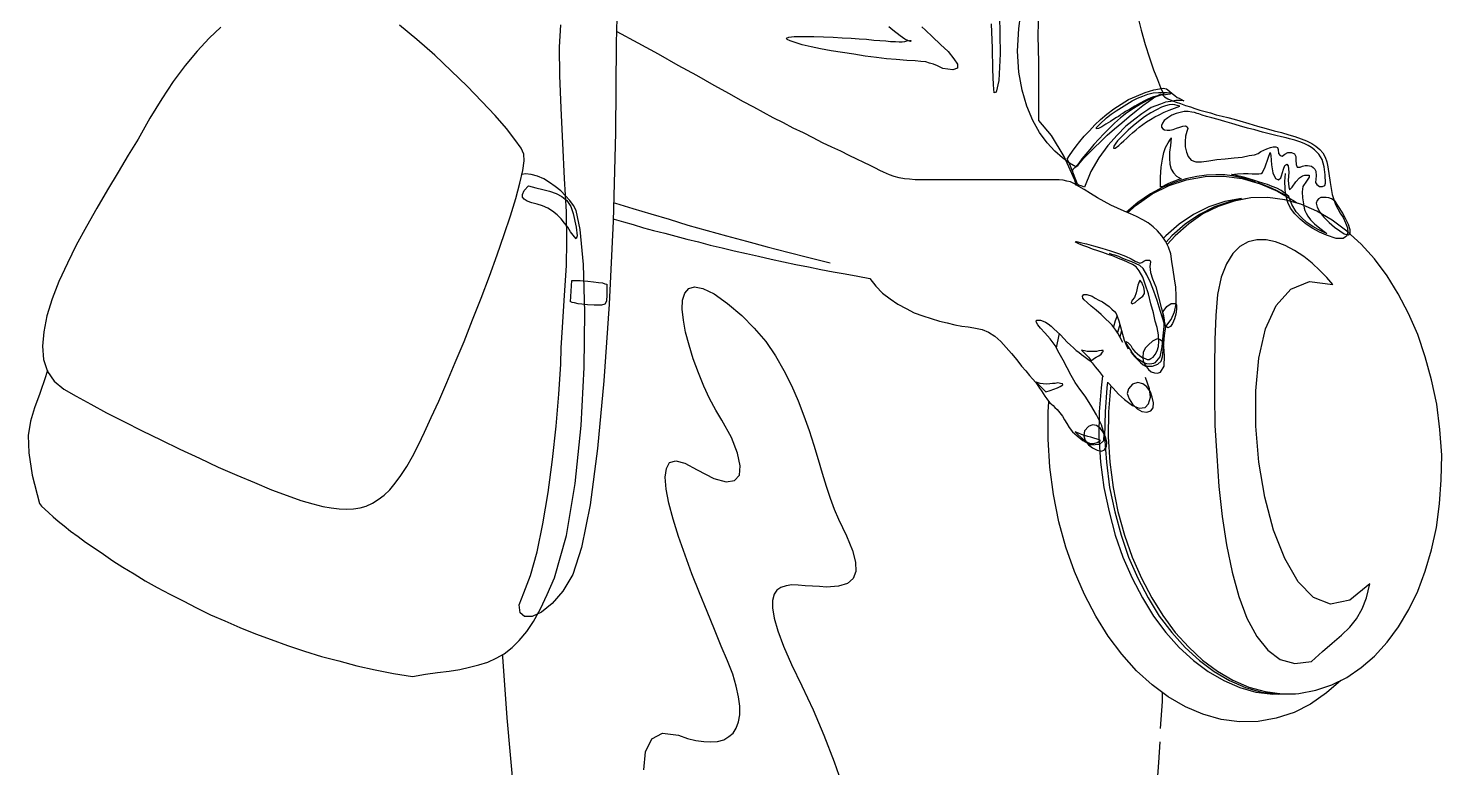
# Model space of a CAD drawing. Extents: x 136.24 to 136.84, y 55.91 to 57.59.
# Drawn here: x 136.236 to 136.842, y 56.661 to 56.979 of the extents above; entities that cross this region are included whole.
import ezdxf

# ---------------------------------------------------------------- set-up
doc = ezdxf.new("R2010")
doc.units = 0
doc.layers.get('0').update_dxf_attribs({"linetype": 'CONTINUOUS'})

msp = doc.modelspace()

# ---------------------------------------------------------------- linework, layer by layer
at = {"linetype": 'CONTINUOUS'}
for points in [[(136.48873, 57.01039), (136.48777, 56.97223), (136.48739, 56.9337), (136.48644, 56.89592), (136.48472, 56.86025), (136.48244, 56.82743), (136.47976, 56.79843), (136.47652, 56.7742), (136.47289, 56.75588), (136.46908, 56.74425), (136.46488, 56.7372), (136.4603, 56.73186), (136.45572, 56.72823), (136.45172, 56.72632), (136.44848, 56.72632), (136.44656, 56.72785), (136.44619, 56.73128), (136.44809, 56.73644), (136.45095, 56.74387), (136.45381, 56.75398), (136.45629, 56.766), (136.45858, 56.77954), (136.46049, 56.79366), (136.46202, 56.80797), (136.46316, 56.82171), (136.46393, 56.83449), (136.46412, 56.84154), (136.46469, 56.85032), (136.46545, 56.86177), (136.46641, 56.87684), (136.46659, 56.88714), (136.46641, 56.89993), (136.46564, 56.91424), (136.46488, 56.92931), (136.46412, 56.94438), (136.46354, 56.9583), (136.46336, 56.97052), (136.46393, 56.98006)], [(136.71137, 56.98406), (136.71289, 56.97777), (136.7146, 56.97166), (136.71652, 56.96594), (136.71823, 56.96079), (136.71995, 56.95659), (136.72128, 56.95315), (136.72224, 56.95106), (136.72262, 56.95029), (136.71918, 56.94915), (136.71575, 56.94782), (136.7127, 56.9461), (136.70965, 56.94419), (136.70679, 56.94228), (136.70411, 56.94018), (136.70144, 56.9379), (136.69915, 56.93561), (136.69686, 56.93332), (136.69477, 56.93103), (136.69266, 56.92874), (136.69095, 56.92663), (136.68923, 56.92454), (136.68751, 56.92263), (136.68618, 56.92073), (136.68485, 56.91919), (136.68217, 56.92073), (136.67912, 56.92302), (136.67588, 56.92588), (136.67263, 56.9295), (136.66939, 56.93389), (136.66653, 56.93904), (136.66386, 56.94514), (136.66195, 56.95201), (136.66042, 56.95984), (136.65985, 56.9688), (136.66042, 56.97853), (136.66195, 56.9894)], [(136.68536, 56.91129), (136.68504, 56.91214), (136.67988, 56.92359), (136.67454, 56.93255), (136.66901, 56.93904), (136.66901, 56.94095), (136.66901, 56.9461), (136.66901, 56.95392), (136.66901, 56.96403), (136.66882, 56.97529), (136.66901, 56.98673)], [(136.65222, 56.98425), (136.65241, 56.96765), (136.65184, 56.95621), (136.65069, 56.95125), (136.64993, 56.95086), (136.64955, 56.9543), (136.64936, 56.96098), (136.64917, 56.97014), (136.64879, 56.98044)], [(136.31817, 56.9791), (136.31321, 56.97433), (136.30806, 56.9688), (136.30291, 56.9627), (136.29776, 56.95583), (136.29279, 56.94839), (136.28764, 56.93999), (136.28268, 56.93103), (136.27848, 56.92416), (136.2741, 56.9169), (136.26952, 56.90928), (136.26494, 56.90145), (136.26055, 56.89363), (136.25616, 56.88562), (136.25235, 56.87779), (136.24872, 56.86998), (136.24586, 56.86254), (136.24357, 56.85528), (136.24223, 56.84841), (136.24166, 56.84231), (136.24205, 56.83659), (136.24377, 56.83144), (136.24663, 56.82724), (136.25082, 56.8238), (136.25616, 56.82075), (136.26246, 56.81732), (136.26914, 56.8137), (136.27658, 56.80988), (136.2844, 56.80587), (136.29241, 56.80206), (136.30062, 56.79805), (136.30901, 56.79424), (136.31702, 56.79042), (136.32503, 56.78698), (136.33267, 56.78374), (136.33992, 56.78069), (136.3466, 56.77821), (136.35251, 56.77611), (136.35766, 56.77459), (136.36185, 56.77344), (136.36548, 56.77287), (136.36892, 56.77248), (136.37197, 56.7723), (136.37502, 56.77248), (136.37788, 56.77287), (136.38056, 56.77363), (136.38322, 56.77496), (136.38571, 56.77649), (136.38819, 56.7784), (136.39066, 56.78069), (136.39295, 56.78355), (136.39544, 56.78679), (136.39792, 56.79061), (136.40039, 56.79499), (136.40288, 56.79996), (136.40554, 56.8053), (136.4084, 56.81159), (136.41165, 56.81865), (136.41509, 56.82666), (136.41871, 56.83525), (136.42253, 56.84422), (136.42615, 56.85357), (136.42977, 56.86291), (136.4334, 56.87226), (136.43664, 56.88142), (136.4397, 56.8902), (136.44236, 56.89821), (136.44465, 56.90565), (136.44637, 56.91214), (136.44771, 56.91767), (136.44828, 56.92168), (136.44809, 56.92454), (136.44694, 56.92721), (136.44428, 56.93083), (136.44065, 56.93561), (136.43588, 56.94113), (136.43016, 56.94724), (136.42386, 56.95373), (136.41699, 56.96041), (136.40994, 56.96708), (136.4023, 56.97376), (136.39486, 56.97987)], [(136.7148, 56.83373), (136.71785, 56.83373), (136.72014, 56.83449), (136.72147, 56.83582), (136.72204, 56.83773), (136.72243, 56.8404), (136.72262, 56.84346), (136.723, 56.84689), (136.72357, 56.8507), (136.72586, 56.85376), (136.7272, 56.857), (136.72796, 56.86044), (136.72796, 56.86387), (136.72777, 56.86749), (136.7272, 56.87112), (136.72662, 56.87493), (136.72605, 56.87856), (136.72567, 56.8818), (136.72472, 56.88466), (136.72338, 56.88734), (136.72186, 56.88963), (136.71995, 56.89172), (136.71804, 56.89344), (136.71594, 56.89516), (136.71365, 56.8965), (136.71098, 56.89783), (136.70831, 56.89897), (136.70564, 56.90012), (136.70278, 56.90145), (136.69992, 56.90279), (136.69706, 56.90431), (136.6942, 56.90584), (136.69114, 56.90775), (136.68847, 56.90946), (136.68618, 56.9108), (136.68427, 56.91195), (136.68256, 56.91271), (136.68103, 56.91309), (136.6795, 56.91347), (136.67778, 56.91366), (136.67607, 56.91366), (136.67473, 56.91366), (136.67263, 56.91366), (136.66977, 56.91366), (136.66653, 56.91366), (136.6629, 56.91366), (136.6587, 56.91366), (136.65451, 56.91366), (136.65012, 56.91366), (136.64573, 56.91366), (136.64135, 56.91366), (136.63696, 56.91366), (136.63314, 56.91366), (136.62952, 56.91366), (136.62628, 56.91366), (136.6236, 56.91366), (136.6217, 56.91366), (136.61864, 56.91366), (136.61598, 56.91366), (136.61349, 56.91386), (136.6114, 56.91404), (136.60911, 56.91443), (136.607, 56.915), (136.60491, 56.91576), (136.60242, 56.9169), (136.6009, 56.91767), (136.59899, 56.91862), (136.5967, 56.91977), (136.59403, 56.9211), (136.59098, 56.92244), (136.58774, 56.92397), (136.58411, 56.92588), (136.5803, 56.92759), (136.57629, 56.9295), (136.57229, 56.9316), (136.56809, 56.9337), (136.5637, 56.93579), (136.5595, 56.93808), (136.55511, 56.94018), (136.55092, 56.94247), (136.54672, 56.94476), (136.54214, 56.94724), (136.53642, 56.95049), (136.52974, 56.95411), (136.5223, 56.9583), (136.51429, 56.9627), (136.5059, 56.96746), (136.49712, 56.97223), (136.48816, 56.97701), (136.4879, 56.97715)], [(136.6278, 56.96136), (136.62551, 56.9625), (136.62379, 56.96327), (136.62208, 56.96365), (136.62055, 56.96422), (136.61845, 56.96442), (136.61598, 56.9646), (136.61235, 56.96479), (136.60777, 56.96517), (136.60376, 56.96556), (136.59937, 56.96613), (136.59461, 56.9667), (136.58964, 56.96746), (136.58488, 56.96823), (136.57991, 56.96899), (136.57533, 56.96975), (136.57133, 56.97071), (136.56751, 56.97147), (136.56446, 56.97243), (136.56236, 56.97319), (136.56102, 56.97376), (136.56084, 56.97433), (136.56179, 56.97472), (136.56408, 56.97509), (136.56789, 56.97509), (136.57247, 56.97509), (136.57667, 56.9749), (136.58087, 56.97472), (136.58468, 56.97452), (136.5885, 56.97433), (136.59193, 56.97414), (136.59518, 56.97395), (136.59823, 56.97357), (136.6009, 56.97338), (136.60338, 56.97319), (136.60548, 56.973), (136.60757, 56.973), (136.60911, 56.97281), (136.61044, 56.97281), (136.61158, 56.973), (136.61235, 56.97319), (136.61349, 56.97338), (136.61406, 56.97338), (136.61426, 56.97319), (136.61406, 56.973), (136.61311, 56.97319), (136.61158, 56.97395), (136.60949, 56.97529), (136.60643, 56.97777), (136.60471, 56.97929)], [(136.61884, 56.97929), (136.62036, 56.97777), (136.62342, 56.9749), (136.62685, 56.97166), (136.63009, 56.96861), (136.63257, 56.96556), (136.63409, 56.96327), (136.63409, 56.96155), (136.63219, 56.96079), (136.6278, 56.96136)], [(136.7312, 56.94743), (136.72968, 56.94762), (136.72777, 56.94762), (136.72567, 56.94724), (136.72338, 56.94686), (136.72128, 56.9461), (136.71918, 56.94534), (136.71728, 56.94457), (136.71575, 56.94362), (136.71327, 56.9419), (136.71022, 56.93961), (136.7064, 56.93656), (136.70259, 56.93274), (136.69858, 56.92835), (136.69477, 56.92302), (136.69133, 56.9171), (136.68866, 56.91042), (136.68713, 56.911), (136.68618, 56.91138), (136.6858, 56.91175), (136.68561, 56.91175), (136.68389, 56.91615), (136.68256, 56.91939), (136.6816, 56.92168), (136.68122, 56.92244), (136.68217, 56.92397), (136.68351, 56.92588), (136.68504, 56.92797), (136.68656, 56.93007), (136.68847, 56.93236), (136.69076, 56.93465), (136.69305, 56.93713), (136.69552, 56.93942), (136.6982, 56.94171), (136.70125, 56.944), (136.7043, 56.9461), (136.70755, 56.948), (136.71098, 56.94953), (136.7146, 56.95106), (136.71842, 56.9522), (136.72243, 56.95297), (136.72376, 56.95258), (136.7251, 56.95163), (136.72625, 56.95068), (136.72739, 56.94972), (136.72834, 56.94896), (136.7293, 56.94857), (136.73025, 56.948), (136.7312, 56.94743)], [(136.68504, 56.91118), (136.68389, 56.91595), (136.68351, 56.91748), (136.6837, 56.91824), (136.68446, 56.91882), (136.6858, 56.91977), (136.68675, 56.9211), (136.68828, 56.92282), (136.69037, 56.92492), (136.69286, 56.9274), (136.69552, 56.92988), (136.69839, 56.93274), (136.70144, 56.93541), (136.70468, 56.93808), (136.70774, 56.94076), (136.71079, 56.94324), (136.71365, 56.94553), (136.71613, 56.94724), (136.71823, 56.94877), (136.72014, 56.94972), (136.72128, 56.95029), (136.72204, 56.95011), (136.723, 56.94915), (136.72433, 56.94839), (136.72605, 56.94762), (136.72796, 56.94686), (136.72987, 56.94629), (136.73197, 56.94553), (136.73406, 56.94495), (136.73597, 56.94419), (136.73807, 56.94342), (136.74036, 56.94285), (136.74265, 56.94228), (136.74513, 56.94152), (136.74761, 56.94095), (136.75009, 56.94037), (136.75276, 56.93961), (136.75524, 56.93885), (136.75906, 56.9377), (136.76287, 56.93656), (136.7665, 56.93561), (136.76993, 56.93465), (136.77317, 56.93389), (136.77623, 56.93293), (136.7789, 56.93217), (136.78157, 56.93121), (136.78386, 56.93026), (136.78615, 56.92912), (136.78787, 56.92797), (136.78959, 56.92663), (136.79092, 56.92511), (136.79188, 56.92339), (136.79264, 56.9213), (136.79302, 56.91919), (136.79397, 56.91252), (136.79493, 56.90737), (136.79626, 56.90298), (136.79836, 56.89936), (136.79951, 56.89745), (136.80065, 56.89516), (136.80141, 56.89306), (136.8016, 56.89096), (136.80103, 56.88943), (136.79951, 56.88848), (136.79664, 56.88848), (136.79245, 56.88981), (136.78939, 56.89115), (136.78653, 56.89268), (136.78367, 56.89458), (136.78119, 56.89668), (136.7789, 56.89897), (136.777, 56.90145), (136.77585, 56.90394), (136.77508, 56.9066), (136.77337, 56.90775), (136.77127, 56.90889), (136.76917, 56.90985), (136.76707, 56.9108), (136.76498, 56.91157), (136.76344, 56.91214), (136.7623, 56.91233), (136.76192, 56.91252), (136.76154, 56.91271), (136.76078, 56.91309), (136.75925, 56.91347), (136.75734, 56.91424), (136.75486, 56.91481), (136.752, 56.91538), (136.74876, 56.91576), (136.74494, 56.91576), (136.74093, 56.91558), (136.73674, 56.915), (136.73216, 56.91404), (136.7272, 56.91252), (136.72224, 56.91042), (136.71689, 56.90756), (136.71155, 56.90394), (136.70659, 56.89974), (136.70659, 56.89974)], [(136.69801, 56.94018), (136.7001, 56.94171), (136.70221, 56.94324), (136.7045, 56.94457), (136.70679, 56.9461), (136.70908, 56.94743), (136.71137, 56.94857), (136.71365, 56.94953), (136.71575, 56.95029), (136.71804, 56.95086), (136.72033, 56.95106), (136.72243, 56.95106), (136.72415, 56.95106), (136.72548, 56.95086), (136.72586, 56.95068), (136.72529, 56.95029), (136.72338, 56.95011), (136.72128, 56.94991), (136.71957, 56.94953), (136.71823, 56.94915), (136.71709, 56.94877), (136.71575, 56.9482), (136.71442, 56.94743), (136.71251, 56.94648), (136.71022, 56.94514), (136.70793, 56.94381), (136.70621, 56.94285), (136.70507, 56.94209), (136.7043, 56.94171), (136.70373, 56.94113), (136.70316, 56.94076), (136.70239, 56.94037), (136.70125, 56.93961), (136.69973, 56.93866), (136.69781, 56.93751), (136.6961, 56.93637), (136.69457, 56.93561), (136.69381, 56.93541), (136.69381, 56.93598), (136.69515, 56.93751), (136.69801, 56.94018)], [(136.72948, 56.94514), (136.72834, 56.94553), (136.72739, 56.94571), (136.72625, 56.94591), (136.72491, 56.94571), (136.72338, 56.94534), (136.72167, 56.94476), (136.71957, 56.94362), (136.71709, 56.94228), (136.71442, 56.94056), (136.71174, 56.93866), (136.70945, 56.93675), (136.70736, 56.93484), (136.70564, 56.93312), (136.70411, 56.9316), (136.70278, 56.93026), (136.70201, 56.92931), (136.70125, 56.92797), (136.70106, 56.92721), (136.70182, 56.92721), (136.70335, 56.92835), (136.7043, 56.92931), (136.70545, 56.93026), (136.70679, 56.93141), (136.70793, 56.93255), (136.70926, 56.9337), (136.71079, 56.93503), (136.71213, 56.93618), (136.71365, 56.93732), (136.71518, 56.93847), (136.71689, 56.93942), (136.71881, 56.94056), (136.72071, 56.94152), (136.72281, 56.94266), (136.72491, 56.94342), (136.7272, 56.94438), (136.72948, 56.94514)], [(136.79206, 56.91214), (136.79188, 56.91576), (136.79149, 56.91919), (136.79054, 56.92225), (136.7892, 56.92454), (136.78825, 56.92549), (136.7873, 56.92645), (136.78596, 56.9274), (136.78462, 56.92835), (136.7829, 56.92912), (136.781, 56.92988), (136.7789, 56.93064), (136.77661, 56.93121), (136.77508, 56.9316), (136.77317, 56.93198), (136.7707, 56.93255), (136.76784, 56.93332), (136.76498, 56.93408), (136.76173, 56.93503), (136.75849, 56.93579), (136.75505, 56.93675), (136.75181, 56.9377), (136.74876, 56.93866), (136.7459, 56.93942), (136.74322, 56.94018), (136.74093, 56.94076), (136.73903, 56.94133), (136.73769, 56.9419), (136.73692, 56.94209), (136.73578, 56.94247), (136.73464, 56.94266), (136.73311, 56.94285), (136.7314, 56.94285), (136.72968, 56.94247), (136.72796, 56.94209), (136.72605, 56.94133), (136.72433, 56.94018), (136.72281, 56.93904), (136.72204, 56.9379), (136.72167, 56.93694), (136.72167, 56.93618), (136.72224, 56.93541), (136.723, 56.93503), (136.72415, 56.93484), (136.72529, 56.93484), (136.72662, 56.93522), (136.72815, 56.93579), (136.72948, 56.93618), (136.73082, 56.93656), (136.73197, 56.93675), (136.73273, 56.93637), (136.73292, 56.93561), (136.73254, 56.93427), (136.73197, 56.93236), (136.73177, 56.93007), (136.73177, 56.92778), (136.73235, 56.92549), (136.73311, 56.92359), (136.73445, 56.92205), (136.73635, 56.9213), (136.73884, 56.9213), (136.74189, 56.92168), (136.74533, 56.92225), (136.74895, 56.92263), (136.75276, 56.92302), (136.7562, 56.92339), (136.75925, 56.92397), (136.76154, 56.92434), (136.76307, 56.92492), (136.76421, 56.92568), (136.76555, 56.92626), (136.76688, 56.92683), (136.76841, 56.9274), (136.76955, 56.92778), (136.7707, 56.92778), (136.77146, 56.9274), (136.77165, 56.92663), (136.77184, 56.92492), (136.7726, 56.92397), (136.77337, 56.92377), (136.77451, 56.92454), (136.77585, 56.9253), (136.77737, 56.9253), (136.77871, 56.92473), (136.77928, 56.92359), (136.77928, 56.92205), (136.77947, 56.92015), (136.77986, 56.91901), (136.78119, 56.91901), (136.78215, 56.91939), (136.78329, 56.91977), (136.78424, 56.91977), (136.78519, 56.91958), (136.78596, 56.91939), (136.78672, 56.91882), (136.78748, 56.91824), (136.78787, 56.91729), (136.78806, 56.91538), (136.78787, 56.91386), (136.78768, 56.91252), (136.78825, 56.91157), (136.78939, 56.9108), (136.79073, 56.9108), (136.79168, 56.91118), (136.79206, 56.91214)], [(136.73006, 56.91404), (136.72873, 56.91366), (136.7272, 56.91309), (136.72567, 56.91252), (136.72433, 56.91195), (136.72319, 56.91138), (136.72224, 56.9108), (136.72147, 56.91061), (136.72128, 56.91042), (136.72128, 56.91481), (136.72147, 56.91901), (136.72204, 56.92244), (136.72262, 56.9253), (136.72338, 56.9274), (136.72453, 56.9295), (136.72548, 56.93103), (136.72586, 56.9316), (136.72548, 56.92835), (136.7251, 56.92549), (136.7251, 56.92282), (136.72529, 56.92034), (136.72586, 56.91824), (136.72682, 56.91653), (136.72815, 56.91519), (136.73006, 56.91404)], [(136.79264, 56.89058), (136.79092, 56.89134), (136.78882, 56.8923), (136.78653, 56.89363), (136.78405, 56.89535), (136.78176, 56.89745), (136.77947, 56.89993), (136.77757, 56.90298), (136.77623, 56.90642), (136.77471, 56.90775), (136.77299, 56.90909), (136.77108, 56.91004), (136.76917, 56.9108), (136.76707, 56.91157), (136.76516, 56.91214), (136.76326, 56.91271), (136.76154, 56.91329), (136.75925, 56.91404), (136.75734, 56.91462), (136.75563, 56.915), (136.75429, 56.91538), (136.75314, 56.91558), (136.75219, 56.91576), (136.75181, 56.91595), (136.75162, 56.91595), (136.75429, 56.91615), (136.75677, 56.91633), (136.75887, 56.91633), (136.76058, 56.91615), (136.76211, 56.91615), (136.76344, 56.91615), (136.7644, 56.91633), (136.76498, 56.91672), (136.76612, 56.91919), (136.76745, 56.92282), (136.76822, 56.9253), (136.7686, 56.92397), (136.76879, 56.91996), (136.76936, 56.91653), (136.77051, 56.91424), (136.77184, 56.91366), (136.7728, 56.91443), (136.77317, 56.91538), (136.77356, 56.91672), (136.77394, 56.91824), (136.77451, 56.91977), (136.77546, 56.92034), (136.77604, 56.91958), (136.77623, 56.9169), (136.77604, 56.91329), (136.77623, 56.91061), (136.77661, 56.90928), (136.77775, 56.91042), (136.77928, 56.91271), (136.78081, 56.91443), (136.78215, 56.91538), (136.7831, 56.91558), (136.78405, 56.91558), (136.78501, 56.91558), (136.78501, 56.91481), (136.78386, 56.91309), (136.78233, 56.9108), (136.78195, 56.90851), (136.78215, 56.90584), (136.78272, 56.90241), (136.7829, 56.90145), (136.7831, 56.9005), (136.78367, 56.89936), (136.78444, 56.89802), (136.78558, 56.8965), (136.7873, 56.89478), (136.78959, 56.89287), (136.79264, 56.89058)], [(136.24377, 56.83201), (136.243, 56.82915), (136.24052, 56.8219), (136.23823, 56.81579), (136.23651, 56.81007), (136.23556, 56.80397), (136.23575, 56.79653), (136.23728, 56.78698), (136.24033, 56.77477), (136.24128, 56.77363), (136.24262, 56.7723), (136.24434, 56.77077), (136.24624, 56.76905), (136.24834, 56.76715), (136.25101, 56.76523), (136.25368, 56.76295), (136.25693, 56.76066), (136.26017, 56.75817), (136.2638, 56.7557), (136.2678, 56.75302), (136.27181, 56.75016), (136.27619, 56.74749), (136.28097, 56.74463), (136.28574, 56.74159), (136.29089, 56.73872), (136.29623, 56.73586), (136.30195, 56.733), (136.30768, 56.72995), (136.31378, 56.72708), (136.31988, 56.72442), (136.32637, 56.72156), (136.33305, 56.71888), (136.33973, 56.71641), (136.34679, 56.71392), (136.35404, 56.71144), (136.36128, 56.70915), (136.36872, 56.70725), (136.37655, 56.70514), (136.38437, 56.70343), (136.39219, 56.7019), (136.40039, 56.70056), (136.40593, 56.70152), (136.41108, 56.70228), (136.41604, 56.70285), (136.42062, 56.70362), (136.42482, 56.70457), (136.42882, 56.70553), (136.43264, 56.70668), (136.43626, 56.70839), (136.4397, 56.71029), (136.44313, 56.71297), (136.44619, 56.71602), (136.44943, 56.71984), (136.45229, 56.72422), (136.45534, 56.72957), (136.4582, 56.73567), (136.46125, 56.74292), (136.46641, 56.76103), (136.47022, 56.78336), (136.4727, 56.80816), (136.47403, 56.83315), (136.47423, 56.85681), (136.47366, 56.87722), (136.47232, 56.8923), (136.4706, 56.9005), (136.46946, 56.9026), (136.46793, 56.9047), (136.46602, 56.9068), (136.46393, 56.90889), (136.46164, 56.9108), (136.45916, 56.91252), (136.45667, 56.91404), (136.454, 56.91519), (136.45134, 56.91595), (136.44885, 56.91615), (136.44733, 56.91595), (136.44733, 56.91615)], [(136.70706, 56.89951), (136.71079, 56.90279), (136.71766, 56.90756), (136.72491, 56.91118), (136.73235, 56.91366), (136.74036, 56.915), (136.74837, 56.91519), (136.7562, 56.91424), (136.76402, 56.91195), (136.77146, 56.90871), (136.77871, 56.90451), (136.78004, 56.90355), (136.78004, 56.90355)], [(136.77508, 56.9068), (136.77489, 56.90756), (136.77471, 56.90985), (136.77451, 56.9129), (136.77489, 56.91633)], [(136.45019, 56.911), (136.45324, 56.91023), (136.45629, 56.90946), (136.45916, 56.90871), (136.46202, 56.90775), (136.4645, 56.90642), (136.46659, 56.9047), (136.46831, 56.90222), (136.46927, 56.89916), (136.4706, 56.89325), (136.47099, 56.88963), (136.4706, 56.88829), (136.46927, 56.88981), (136.46812, 56.89134), (136.46698, 56.89325), (136.46564, 56.89497), (136.46412, 56.89687), (136.4624, 56.89859), (136.46049, 56.90012), (136.45839, 56.90145), (136.4561, 56.90241), (136.45381, 56.90317), (136.45152, 56.90374), (136.44962, 56.90451), (136.44828, 56.90527), (136.44751, 56.90622), (136.44751, 56.90737), (136.44828, 56.90909), (136.45019, 56.911)], [(136.48664, 56.90379), (136.48739, 56.90355), (136.49483, 56.90126), (136.50265, 56.89897), (136.51048, 56.89668), (136.51849, 56.89421), (136.5267, 56.89192), (136.53509, 56.88963), (136.54366, 56.88734), (136.55244, 56.88486), (136.56141, 56.88257), (136.57038, 56.88028), (136.57953, 56.87799)], [(136.756, 56.90565), (136.74876, 56.90431), (136.74189, 56.90202), (136.7354, 56.89878), (136.7293, 56.89458), (136.72357, 56.88963), (136.72258, 56.88853)], [(136.75849, 56.90565), (136.75124, 56.90431), (136.74437, 56.90202), (136.73789, 56.89878), (136.73177, 56.89458), (136.72605, 56.88963), (136.7236, 56.8869)], [(136.78061, 56.69332), (136.78787, 56.69465), (136.79474, 56.69694), (136.80122, 56.70019), (136.80733, 56.70439), (136.81305, 56.70934), (136.8184, 56.71526), (136.82335, 56.72193), (136.82774, 56.72937), (136.83156, 56.7372), (136.8348, 56.74578), (136.83747, 56.75493), (136.83957, 56.76447), (136.84091, 56.77459), (136.84167, 56.78489), (136.84186, 56.79557), (136.84109, 56.80644), (136.83976, 56.81732), (136.83747, 56.82781), (136.8348, 56.83773), (136.83156, 56.84727), (136.82755, 56.85624), (136.82316, 56.86463), (136.8184, 56.87246), (136.81305, 56.8797), (136.80733, 56.886), (136.80122, 56.89153), (136.79493, 56.8963), (136.78825, 56.90012), (136.78138, 56.90317), (136.77451, 56.90508), (136.76726, 56.90603), (136.76001, 56.90584), (136.75276, 56.90451), (136.7459, 56.90222), (136.73941, 56.89897), (136.73331, 56.89478), (136.72758, 56.88963), (136.72414, 56.88582)], [(136.79531, 56.90508), (136.79454, 56.90546), (136.7934, 56.90584), (136.79225, 56.90603), (136.79111, 56.90603), (136.78996, 56.90603), (136.78901, 56.90546), (136.78844, 56.9047), (136.78806, 56.90355), (136.78844, 56.90184), (136.78959, 56.89974), (136.7913, 56.89764), (136.79359, 56.89535), (136.79588, 56.89325), (136.79817, 56.89172), (136.80008, 56.89039), (136.8018, 56.89001), (136.80256, 56.89058), (136.80256, 56.8921), (136.8018, 56.89439), (136.80065, 56.89707), (136.79912, 56.89974), (136.7976, 56.90222), (136.79626, 56.90413), (136.79531, 56.90508)], [(136.48646, 56.89679), (136.48682, 56.89668), (136.49083, 56.89554), (136.49503, 56.89439), (136.49941, 56.89306), (136.5038, 56.89192), (136.50857, 56.89077), (136.51334, 56.88943), (136.51811, 56.8881), (136.52307, 56.88695), (136.52803, 56.88562), (136.53318, 56.88448), (136.53833, 56.88314), (136.54366, 56.88199), (136.54881, 56.88085), (136.55416, 56.87951), (136.5595, 56.87837), (136.56484, 56.87722), (136.57018, 56.87627), (136.57553, 56.87513), (136.58087, 56.87418), (136.58602, 56.87322), (136.59136, 56.87226), (136.59651, 56.87131), (136.59918, 56.86806), (136.60205, 56.86502), (136.60529, 56.86254), (136.60853, 56.86025), (136.61215, 56.85834), (136.61559, 56.85662), (136.61921, 56.85528), (136.62284, 56.85414), (136.62646, 56.85299), (136.62971, 56.85223), (136.63295, 56.85147), (136.63601, 56.8509), (136.63867, 56.85052), (136.64116, 56.85013), (136.64325, 56.84975), (136.64478, 56.84937), (136.64745, 56.84823), (136.65012, 56.84651), (136.6528, 56.84422), (136.65509, 56.84174), (136.65737, 56.83907), (136.65966, 56.83639), (136.66157, 56.83373), (136.66348, 56.83163), (136.665, 56.82972), (136.66634, 56.8282), (136.66768, 56.82666), (136.66863, 56.82533), (136.66939, 56.82419), (136.67015, 56.82304), (136.67092, 56.8219), (136.67168, 56.82075), (136.67244, 56.81961), (136.67321, 56.81865), (136.67378, 56.81789), (136.67454, 56.81732), (136.67512, 56.81675), (136.67588, 56.81599), (136.67683, 56.81503), (136.67798, 56.8137), (136.67912, 56.81217), (136.68007, 56.81064), (136.68103, 56.80912), (136.68198, 56.8074), (136.68351, 56.80549), (136.68542, 56.80377), (136.6879, 56.80186), (136.69114, 56.79996), (136.69515, 56.80015), (136.69686, 56.80186), (136.69706, 56.80472), (136.69591, 56.80855), (136.69381, 56.81274), (136.69133, 56.81694), (136.68885, 56.82075), (136.68656, 56.8238), (136.68465, 56.82666), (136.68293, 56.82972), (136.68122, 56.83296), (136.6795, 56.83621), (136.67778, 56.83926), (136.67607, 56.84251), (136.67397, 56.84537), (136.67168, 56.84803), (136.66977, 56.84995), (136.66863, 56.85147), (136.66805, 56.85242), (136.66786, 56.85318), (136.66825, 56.85338), (136.66882, 56.85338), (136.66977, 56.85338), (136.67092, 56.85299), (136.67187, 56.85261), (136.67301, 56.85185), (136.67435, 56.8509), (136.67549, 56.84975), (136.67683, 56.84841), (136.67836, 56.84708), (136.67969, 56.84555), (136.68122, 56.84403), (136.68256, 56.84269), (136.68389, 56.84154), (136.68504, 56.8404), (136.68618, 56.83964), (136.68733, 56.83868), (136.68828, 56.83793), (136.68942, 56.83716), (136.69057, 56.83621), (136.69191, 56.83506), (136.69324, 56.83335), (136.69495, 56.83144), (136.69667, 56.82915)], [(136.7085, 56.84251), (136.70926, 56.84117), (136.71022, 56.84002), (136.71117, 56.83907), (136.71232, 56.83811), (136.71346, 56.83735), (136.7146, 56.83697), (136.71556, 56.83659), (136.71632, 56.83659), (136.71709, 56.83697), (136.71804, 56.83754), (136.71899, 56.83868), (136.71976, 56.84022), (136.72033, 56.84212), (136.72052, 56.84441), (136.72033, 56.84708), (136.71976, 56.85032), (136.71899, 56.85299), (136.71823, 56.85662), (136.71709, 56.86044), (136.71613, 56.86463), (136.7148, 56.86845), (136.71365, 56.87189), (136.71213, 56.87455), (136.71079, 56.87627), (136.70926, 56.87722), (136.70736, 56.87818), (136.70545, 56.87894), (136.70316, 56.8799), (136.70106, 56.88085), (136.69877, 56.88162), (136.69649, 56.88237), (136.69438, 56.88314), (136.69209, 56.8839), (136.69, 56.88466), (136.6879, 56.88543), (136.68618, 56.88619), (136.68504, 56.88677), (136.68465, 56.88695), (136.68522, 56.88714), (136.68675, 56.88677), (136.68942, 56.88619), (136.69248, 56.88523), (136.6961, 56.88428), (136.69973, 56.88314), (136.70316, 56.88199), (136.70621, 56.88085), (136.70869, 56.8797), (136.71041, 56.87875), (136.71232, 56.87779), (136.71327, 56.87818), (136.71403, 56.87875), (136.71499, 56.87913), (136.71594, 56.87913), (136.7167, 56.87913), (136.71689, 56.87837), (136.7167, 56.87647), (136.71689, 56.87379), (136.71785, 56.87112), (136.71918, 56.86769), (136.72033, 56.8633), (136.72147, 56.85891), (136.72243, 56.85605), (136.72281, 56.85357), (136.72262, 56.8507), (136.72224, 56.8467), (136.72186, 56.84193), (136.7209, 56.83773), (136.71881, 56.83506), (136.71823, 56.83487), (136.71747, 56.83468), (136.71652, 56.83449), (136.71537, 56.83468), (136.71403, 56.83506), (136.71289, 56.83582), (136.71137, 56.83678), (136.71003, 56.83831), (136.70926, 56.83926), (136.7085, 56.84059), (136.70755, 56.84193), (136.70679, 56.84308), (136.7064, 56.84403), (136.7064, 56.84422), (136.70717, 56.84383), (136.7085, 56.84251)], [(136.79512, 56.86864), (136.79264, 56.87169), (136.78959, 56.87475), (136.78634, 56.87779), (136.78272, 56.88066), (136.77871, 56.88333), (136.77471, 56.88543), (136.77051, 56.88695), (136.7665, 56.88791), (136.76249, 56.88791), (136.75887, 56.88695), (136.75524, 56.88505), (136.75219, 56.88199), (136.74952, 56.87761), (136.74723, 56.87189), (136.7457, 56.86444), (136.74494, 56.85547), (136.74456, 56.84498), (136.74437, 56.83335), (136.74437, 56.82114), (136.74456, 56.80816), (136.74533, 56.79519), (136.74628, 56.78203), (136.74761, 56.76924), (136.74952, 56.75703), (136.752, 56.74539), (136.75486, 56.73491), (136.75829, 56.72556), (136.76249, 56.71773), (136.76726, 56.71183), (136.7726, 56.70782), (136.7789, 56.7061), (136.78596, 56.70705), (136.79073, 56.71125), (136.79493, 56.71487), (136.79893, 56.71831), (136.80237, 56.72174), (136.80523, 56.72537), (136.80771, 56.72957), (136.80962, 56.73434), (136.81096, 56.74025), (136.80237, 56.73338), (136.79416, 56.73166), (136.78691, 56.73452), (136.78024, 56.74121), (136.77451, 56.75112), (136.76974, 56.76332), (136.76593, 56.77745), (136.76344, 56.79252), (136.76211, 56.80797), (136.76211, 56.82304), (136.76344, 56.83716), (136.76631, 56.84975), (136.77088, 56.85967), (136.77718, 56.86673), (136.78519, 56.86998), (136.79512, 56.86864)], [(136.72319, 56.8507), (136.72224, 56.85395), (136.72109, 56.85757), (136.71976, 56.86177), (136.71842, 56.86578), (136.71689, 56.8696), (136.71537, 56.87284), (136.71384, 56.8755), (136.71232, 56.87684), (136.71079, 56.87761), (136.70888, 56.87837), (136.70697, 56.87913), (136.70507, 56.8799), (136.70335, 56.88066), (136.70164, 56.88123), (136.7003, 56.88162), (136.69935, 56.88199)], [(136.4687, 56.87035), (136.47232, 56.87035), (136.47557, 56.87017), (136.47804, 56.86978), (136.48015, 56.8696), (136.48186, 56.8694), (136.48281, 56.86902), (136.48358, 56.86883), (136.48376, 56.86883), (136.48376, 56.86425), (136.48358, 56.86158), (136.48281, 56.86025), (136.48147, 56.85986), (136.47824, 56.85986), (136.47537, 56.86005), (136.47308, 56.86025), (136.47137, 56.86044), (136.46984, 56.86082), (136.46888, 56.86101), (136.46831, 56.8612), (136.46812, 56.8612), (136.4687, 56.87035)], [(136.53299, 56.81045), (136.53051, 56.81484), (136.52784, 56.8198), (136.52536, 56.82514), (136.52307, 56.83087), (136.52078, 56.83678), (136.51906, 56.84269), (136.51754, 56.84823), (136.51658, 56.85338), (136.51601, 56.85815), (136.5162, 56.86196), (136.51715, 56.86502), (136.51887, 56.86692), (136.52135, 56.86769), (136.52498, 56.86692), (136.52974, 56.86463), (136.53547, 56.86062), (136.54157, 56.85547), (136.54691, 56.84995), (136.55187, 56.84422), (136.55607, 56.83811), (136.55969, 56.83182), (136.56294, 56.82533), (136.5658, 56.81885), (136.56828, 56.81236), (136.57057, 56.80606), (136.57247, 56.79977), (136.57438, 56.79366), (136.5761, 56.78775), (136.57782, 56.78221), (136.57953, 56.77706), (136.58125, 56.7723), (136.58316, 56.7681), (136.58659, 56.76085), (136.58907, 56.75455), (136.59041, 56.74959), (136.5906, 56.74558), (136.58946, 56.74254), (136.58697, 56.74044), (136.58316, 56.7393), (136.57801, 56.73892), (136.57495, 56.7391), (136.5719, 56.7393), (136.56885, 56.73949), (136.5658, 56.73968), (136.56313, 56.73987), (136.56065, 56.73949), (136.55836, 56.73872), (136.55664, 56.73758), (136.5555, 56.73586), (136.55473, 56.73319), (136.55473, 56.72995), (136.5555, 56.72556), (136.55702, 56.72022), (136.5595, 56.71354), (136.56294, 56.70572), (136.56732, 56.69656), (136.57229, 56.68626), (136.57686, 56.67538), (136.58125, 56.66394), (136.58526, 56.65249)], [(136.71327, 56.8696), (136.71232, 56.87055), (136.71155, 56.86845), (136.71079, 56.8652), (136.71003, 56.86311), (136.70908, 56.86196), (136.70869, 56.86082), (136.70908, 56.86044), (136.71041, 56.86101), (136.71213, 56.86254), (136.71365, 56.86368), (136.71442, 56.86482), (136.71442, 56.86578), (136.71423, 56.86654), (136.71403, 56.86749), (136.71365, 56.86845), (136.71327, 56.8696)], [(136.70507, 56.84383), (136.70393, 56.84594), (136.70297, 56.84784), (136.70201, 56.84918), (136.70125, 56.85032), (136.70049, 56.85128), (136.69935, 56.85242), (136.69763, 56.85395), (136.69572, 56.85586), (136.69362, 56.85776), (136.69152, 56.85948), (136.6898, 56.86101), (136.68847, 56.86215), (136.6879, 56.86291), (136.68771, 56.86368), (136.68828, 56.86444), (136.68962, 56.86444), (136.69191, 56.86368), (136.69324, 56.86291), (136.69477, 56.86196), (136.69629, 56.8612), (136.69781, 56.86025), (136.69915, 56.85929), (136.7003, 56.85815), (136.70144, 56.85719), (136.70221, 56.85624), (136.70335, 56.85318), (136.7045, 56.84899), (136.70564, 56.84479), (136.70679, 56.84212), (136.70736, 56.84117)], [(136.72224, 56.857), (136.72281, 56.85776), (136.72396, 56.85929), (136.72586, 56.86062), (136.72777, 56.86062), (136.72815, 56.85986), (136.72815, 56.85815), (136.72777, 56.85605), (136.7272, 56.85395), (136.72644, 56.85204), (136.72548, 56.8507), (136.72433, 56.85013), (136.72338, 56.8509), (136.72319, 56.85166), (136.72281, 56.85357), (136.72243, 56.85567), (136.72224, 56.857)], [(136.70259, 56.85521), (136.70182, 56.85318), (136.70106, 56.85056)], [(136.67658, 56.84155), (136.67778, 56.84708), (136.6779, 56.84748)], [(136.70381, 56.85149), (136.70281, 56.84806)], [(136.70455, 56.84879), (136.70379, 56.8462)], [(136.68733, 56.84059), (136.68904, 56.83888), (136.69037, 56.83754), (136.69114, 56.83639), (136.69152, 56.83602), (136.69248, 56.83678), (136.69362, 56.83754), (136.69477, 56.83811), (136.69572, 56.83888), (136.69629, 56.83964), (136.69667, 56.84002), (136.69667, 56.8404), (136.69591, 56.8404), (136.69477, 56.84022), (136.69381, 56.84002), (136.69286, 56.84002), (136.69191, 56.84002), (136.69076, 56.84002), (136.6898, 56.84002), (136.68866, 56.84022), (136.68733, 56.84059)], [(136.72243, 56.84383), (136.72204, 56.84422), (136.72109, 56.84498), (136.71976, 56.84537), (136.71785, 56.84441), (136.71613, 56.84288), (136.7148, 56.84154), (136.71384, 56.83964), (136.71365, 56.83735), (136.71384, 56.83602), (136.71442, 56.83468), (136.71518, 56.83335), (136.71613, 56.8322), (136.71728, 56.83124), (136.71861, 56.83087), (136.71995, 56.83067), (136.72128, 56.83106), (136.72281, 56.83373), (136.723, 56.83811), (136.72262, 56.84212), (136.72243, 56.84383)], [(136.70831, 56.84002), (136.70926, 56.83888), (136.71041, 56.83754), (136.71155, 56.83639), (136.7127, 56.83525), (136.71384, 56.8343), (136.7148, 56.83373)], [(136.6964, 56.82951), (136.69572, 56.82438), (136.69495, 56.81407), (136.69477, 56.80339), (136.69552, 56.79252), (136.69686, 56.78164), (136.69915, 56.77115), (136.70182, 56.76123), (136.70507, 56.75169), (136.70908, 56.74273), (136.71346, 56.73434), (136.71823, 56.72651), (136.72357, 56.71945), (136.7293, 56.71297), (136.7354, 56.70743), (136.7417, 56.70267), (136.74837, 56.69885), (136.75524, 56.6958), (136.76211, 56.69389), (136.76936, 56.69294), (136.77661, 56.69312)], [(136.69858, 56.82666), (136.70087, 56.82419), (136.70316, 56.82171), (136.70583, 56.81942), (136.70926, 56.81675), (136.71213, 56.8156), (136.7146, 56.81599), (136.71613, 56.81751), (136.71689, 56.82037), (136.71652, 56.824), (136.7148, 56.82877)], [(136.66786, 56.82686), (136.66958, 56.82514), (136.67092, 56.8238), (136.67168, 56.82304), (136.67206, 56.82266), (136.67397, 56.82323), (136.67549, 56.8238), (136.67702, 56.82438), (136.67817, 56.82495), (136.67893, 56.82533), (136.67931, 56.82571), (136.67912, 56.82609), (136.67836, 56.82629), (136.67721, 56.82648), (136.67607, 56.82629), (136.67492, 56.82629), (136.67378, 56.82609), (136.67244, 56.82591), (136.67092, 56.82609), (136.66958, 56.82629), (136.66786, 56.82686)], [(136.69851, 56.82675), (136.6982, 56.82438), (136.69744, 56.81407), (136.69724, 56.80339), (136.69801, 56.79252), (136.69935, 56.78164), (136.70164, 56.77115), (136.7043, 56.76123), (136.70755, 56.75169), (136.71155, 56.74273), (136.71594, 56.73434), (136.72071, 56.72651), (136.72605, 56.71945), (136.73177, 56.71297), (136.73789, 56.70743), (136.74418, 56.70267), (136.75085, 56.69885), (136.75772, 56.6958), (136.76459, 56.69389), (136.77184, 56.69294), (136.77909, 56.69312)], [(136.69985, 56.82529), (136.69973, 56.82438), (136.69896, 56.81407), (136.69877, 56.80339), (136.69953, 56.79252), (136.70087, 56.78164), (136.70297, 56.77134), (136.70583, 56.76123), (136.70908, 56.75169), (136.71308, 56.74273), (136.71747, 56.73434), (136.72224, 56.72671), (136.72758, 56.71945), (136.73331, 56.71316), (136.73921, 56.70763), (136.7457, 56.70285), (136.75219, 56.69904), (136.75906, 56.69599), (136.76612, 56.69408), (136.77337, 56.69312), (136.78061, 56.69332)], [(136.70926, 56.82591), (136.70755, 56.824), (136.70697, 56.8219), (136.70774, 56.81961), (136.70926, 56.81732), (136.71117, 56.81541), (136.71327, 56.81427), (136.71537, 56.81388), (136.71709, 56.81446), (136.71804, 56.81579), (136.71823, 56.81789), (136.71766, 56.82037), (136.71689, 56.82266), (136.71537, 56.82476), (136.71365, 56.82609), (136.71155, 56.82666), (136.70926, 56.82591)], [(136.79855, 56.69885), (136.79245, 56.69351), (136.78558, 56.68874), (136.77852, 56.68511), (136.77088, 56.68263), (136.76307, 56.6813), (136.75505, 56.68111), (136.74723, 56.68206), (136.73941, 56.68435), (136.73197, 56.6876), (136.72453, 56.69179), (136.71766, 56.69694), (136.71098, 56.70305), (136.70468, 56.71011), (136.69877, 56.71793), (136.69343, 56.72651), (136.68866, 56.73567), (136.68427, 56.74558), (136.68065, 56.75608), (136.67759, 56.76695), (136.6753, 56.77859), (136.67378, 56.79042), (136.67301, 56.80243), (136.67301, 56.81407), (136.67338, 56.81843)], [(136.4996, 56.6605), (136.50036, 56.66832), (136.50304, 56.67386), (136.50762, 56.67633), (136.51448, 56.67538), (136.5183, 56.67404), (136.52192, 56.67309), (136.52536, 56.67272), (136.52841, 56.67252), (136.53127, 56.67272), (136.53394, 56.67347), (136.53604, 56.67481), (136.53794, 56.67633), (136.53928, 56.67844), (136.54023, 56.68111), (136.5408, 56.68416), (136.5408, 56.68778), (136.54023, 56.69179), (136.53928, 56.69637), (136.53775, 56.70152), (136.53547, 56.70725), (136.5328, 56.71354), (136.52994, 56.72079), (136.5267, 56.72842), (136.52345, 56.73644), (136.52021, 56.74463), (136.51735, 56.75264), (136.51448, 56.76066), (136.51219, 56.7681), (136.51028, 56.77496), (136.50914, 56.78088), (136.50876, 56.78603), (136.50933, 56.78984), (136.51067, 56.79233), (136.51334, 56.79309), (136.51715, 56.79213), (136.5225, 56.78927), (136.52956, 56.78546), (136.53489, 56.78412), (136.53851, 56.78469), (136.54062, 56.78698), (136.54099, 56.79099), (136.53985, 56.79633), (136.53718, 56.80301), (136.53299, 56.81045)], [(136.68465, 56.80549), (136.6858, 56.80435), (136.68713, 56.80301), (136.68847, 56.80206), (136.6898, 56.80111), (136.69114, 56.80053), (136.69266, 56.80053), (136.694, 56.80091), (136.69552, 56.80186), (136.694, 56.80243), (136.69266, 56.80282), (136.69133, 56.8032), (136.69, 56.80358), (136.68866, 56.80397), (136.68733, 56.80435), (136.68599, 56.80492), (136.68465, 56.80549)], [(136.69037, 56.80778), (136.68866, 56.80587), (136.68828, 56.80377), (136.68885, 56.80186), (136.69037, 56.79996), (136.69209, 56.79862), (136.694, 56.79767), (136.69591, 56.79728), (136.69724, 56.79786), (136.69801, 56.79919), (136.6982, 56.80111), (136.69763, 56.8032), (136.69667, 56.8053), (136.69552, 56.80701), (136.69381, 56.80816), (136.69209, 56.80855), (136.69037, 56.80778)], [(136.4439, 56.65115), (136.44104, 56.68282), (136.43912, 56.70897), (136.43912, 56.70897), (136.43912, 56.70992)], [(136.72128, 56.67825), (136.72204, 56.68989), (136.72214, 56.69358)], [(136.7209, 56.67252), (136.72033, 56.66374), (136.71823, 56.63493)]]:
    msp.add_lwpolyline(points, dxfattribs=at)

doc.saveas('drawing.dxf')
